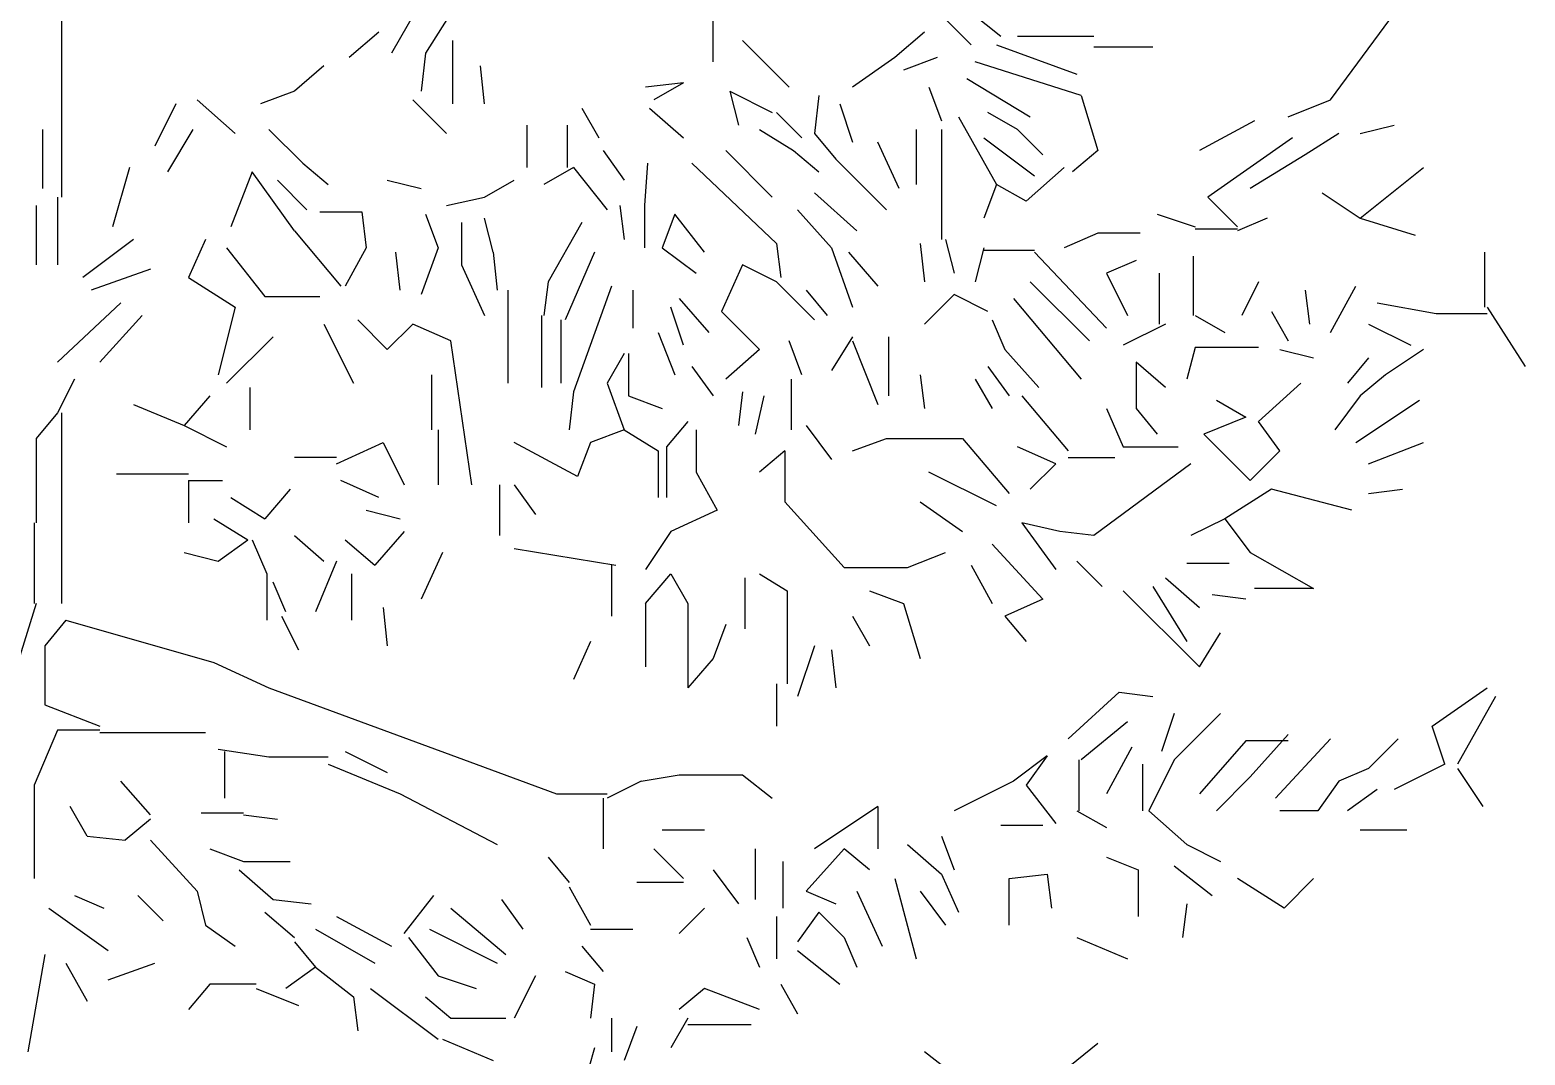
# Model space of a CAD drawing. Header units: millimetres. Extents: x 79741 to 173011, y 86123 to 135501.
# Drawn here: x 122199 to 123961, y 96967 to 98175 of the extents above; entities that cross this region are included whole.
import ezdxf

# ---------------------------------------------------------------- set-up
doc = ezdxf.new("R2010")
doc.units = ezdxf.units.MM

# ---------------------------------------------------------------- blocks, each defined once
blk = doc.blocks.new('A$C53ED0D15')
at = {"linetype": 'Continuous'}
for p, q in [((2906.9, 5295.3), (2867, 5225.5)), ((2906.9, 5295.3), (2867, 5225.5)), ((2478.1, 5285.3), (2478.1, 5056)), ((2941.8, 5280.3), (2906.9, 5225.5)), ((3246, 5215.5), (3246, 5275.3)), ((3515.2, 5270.4), (3550.1, 5235.5)), ((3515.2, 5270.4), (3550.1, 5235.5)), ((3535.2, 5285.3), (3585.1, 5245.4)), ((3974, 5170.6), (4043.8, 5265.4)), ((2852.1, 5250.4), (2817.2, 5220.5)), ((2939.3, 5165.7), (2939.3, 5240.4)), ((2939.3, 5165.7), (2939.3, 5240.4)), ((2939.3, 5165.7), (2939.3, 5240.4)), ((2939.3, 5165.7), (2939.3, 5240.4)), ((3335.7, 5185.6), (3280.9, 5240.4)), ((3495.3, 5250.4), (3460.4, 5220.5)), ((3495.3, 5250.4), (3460.4, 5220.5)), ((3495.3, 5250.4), (3460.4, 5220.5)), ((3495.3, 5250.4), (3460.4, 5220.5)), ((3495.3, 5250.4), (3460.4, 5220.5)), ((3495.3, 5250.4), (3460.4, 5220.5)), ((3580.1, 5235.5), (3674.8, 5200.6)), ((3580.1, 5235.5), (3674.8, 5200.6)), ((3580.1, 5235.5), (3674.8, 5200.6)), ((3605, 5245.4), (3694.7, 5245.4)), ((2906.9, 5225.5), (2902, 5180.6)), ((3460.4, 5220.5), (3410.5, 5185.6)), ((3510.3, 5220.5), (3470.4, 5205.5)), ((3694.7, 5233), (3764.6, 5233)), ((2787.3, 5210.5), (2752.4, 5180.6)), ((2976.7, 5165.7), (2971.8, 5210.5)), ((3679.8, 5175.6), (3555.1, 5215.5)), ((3211.1, 5190.6), (3166.2, 5185.6)), ((3211.1, 5190.6), (3176.2, 5170.6)), ((3211.1, 5190.6), (3176.2, 5170.6)), ((3211.1, 5190.6), (3176.2, 5170.6)), ((3211.1, 5190.6), (3176.2, 5170.6)), ((3211.1, 5190.6), (3176.2, 5170.6)), ((3211.1, 5190.6), (3176.2, 5170.6)), ((3500.3, 5185.6), (3515.2, 5145.7)), ((3500.3, 5185.6), (3515.2, 5145.7)), ((3500.3, 5185.6), (3515.2, 5145.7)), ((3545.1, 5195.6), (3619.9, 5150.7)), ((2612.7, 5165.7), (2587.8, 5115.8)), ((2637.7, 5170.6), (2682.5, 5130.7)), ((2752.4, 5180.6), (2712.5, 5165.7)), ((2892, 5170.6), (2931.9, 5130.7)), ((3265.9, 5180.6), (3315.8, 5155.7)), ((3265.9, 5180.6), (3315.8, 5155.7)), ((3265.9, 5180.6), (3275.9, 5140.7)), ((3265.9, 5180.6), (3275.9, 5140.7)), ((3265.9, 5180.6), (3275.9, 5140.7)), ((3265.9, 5180.6), (3275.9, 5140.7)), ((3265.9, 5180.6), (3275.9, 5140.7)), ((3370.6, 5175.6), (3365.7, 5130.7)), ((3395.6, 5165.7), (3410.5, 5120.8)), ((3395.6, 5165.7), (3410.5, 5120.8)), ((3395.6, 5165.7), (3410.5, 5120.8)), ((3395.6, 5165.7), (3410.5, 5120.8)), ((3679.8, 5175.6), (3699.7, 5110.8)), ((3679.8, 5175.6), (3699.7, 5110.8)), ((3924.1, 5150.7), (3974, 5170.6)), ((3091.4, 5160.7), (3111.4, 5125.8)), ((3091.4, 5160.7), (3111.4, 5125.8)), ((3091.4, 5160.7), (3111.4, 5125.8)), ((3091.4, 5160.7), (3111.4, 5125.8)), ((3091.4, 5160.7), (3111.4, 5125.8)), ((3171.2, 5160.7), (3211.1, 5125.8)), ((3320.8, 5155.7), (3350.7, 5125.8)), ((3535.2, 5150.7), (3580.1, 5070.9)), ((3535.2, 5150.7), (3580.1, 5070.9)), ((3535.2, 5150.7), (3580.1, 5070.9)), ((3535.2, 5150.7), (3580.1, 5070.9)), ((3535.2, 5150.7), (3580.1, 5070.9)), ((3535.2, 5150.7), (3580.1, 5070.9)), ((3605, 5135.7), (3570.1, 5155.7)), ((2455.7, 5135.7), (2455.7, 5065.9)), ((2455.7, 5135.7), (2455.7, 5065.9)), ((2632.7, 5135.7), (2602.8, 5085.9)), ((2722.4, 5135.7), (2762.3, 5095.8)), ((3026.6, 5140.7), (3026.6, 5090.9)), ((3074, 5140.7), (3074, 5090.9)), ((3300.8, 5135.7), (3340.7, 5110.8)), ((3300.8, 5135.7), (3340.7, 5110.8)), ((3300.8, 5135.7), (3340.7, 5110.8)), ((3300.8, 5135.7), (3340.7, 5110.8)), ((3365.7, 5130.7), (3390.6, 5100.8)), ((3485.3, 5135.7), (3485.3, 5070.9)), ((3485.3, 5135.7), (3485.3, 5070.9)), ((3515.2, 5135.7), (3515.2, 5006.1)), ((3605, 5135.7), (3634.9, 5105.8)), ((3884.2, 5145.7), (3819.4, 5110.8)), ((3983.9, 5130.7), (3944.1, 5105.8)), ((3983.9, 5130.7), (3944.1, 5105.8)), ((3983.9, 5130.7), (3944.1, 5105.8)), ((4008.9, 5130.7), (4048.8, 5140.7)), ((4008.9, 5130.7), (4048.8, 5140.7)), ((4008.9, 5130.7), (4048.8, 5140.7)), ((4008.9, 5130.7), (4048.8, 5140.7)), ((3465.4, 5065.9), (3440.4, 5120.8)), ((3465.4, 5065.9), (3440.4, 5120.8)), ((3565.1, 5125.8), (3624.9, 5080.9)), ((3929.1, 5125.8), (3829.4, 5056)), ((3929.1, 5125.8), (3829.4, 5056)), ((3929.1, 5125.8), (3829.4, 5056)), ((3929.1, 5125.8), (3829.4, 5056)), ((2762.3, 5095.8), (2792.2, 5070.9)), ((3116.3, 5110.8), (3141.3, 5075.9)), ((3116.3, 5110.8), (3141.3, 5075.9)), ((3168.7, 5095.8), (3165, 5046)), ((3221.1, 5095.8), (3320.8, 5001.1)), ((3221.1, 5095.8), (3320.8, 5001.1)), ((3260.9, 5110.8), (3315.8, 5056)), ((3260.9, 5110.8), (3315.8, 5056)), ((3340.7, 5110.8), (3370.6, 5085.9)), ((3340.7, 5110.8), (3370.6, 5085.9)), ((3340.7, 5110.8), (3370.6, 5085.9)), ((3390.6, 5100.8), (3450.4, 5041)), ((3390.6, 5100.8), (3450.4, 5041)), ((3390.6, 5100.8), (3450.4, 5041)), ((3390.6, 5100.8), (3450.4, 5041)), ((3699.7, 5110.8), (3669.8, 5085.9)), ((3699.7, 5110.8), (3669.8, 5085.9)), ((3944.1, 5105.8), (3879.2, 5065.9)), ((2557.9, 5090.9), (2538, 5021.1)), ((2702.5, 5085.9), (2677.6, 5021.1)), ((2752.4, 5016.1), (2702.5, 5085.9)), ((3081.5, 5090.9), (3046.5, 5070.9)), ((3081.5, 5090.9), (3046.5, 5070.9)), ((3081.5, 5090.9), (3046.5, 5070.9)), ((3081.5, 5090.9), (3121.3, 5041)), ((3659.8, 5090.9), (3615, 5051)), ((3659.8, 5090.9), (3615, 5051)), ((3659.8, 5090.9), (3615, 5051)), ((4008.9, 5031), (4083.7, 5090.9)), ((2732.4, 5075.9), (2767.3, 5041)), ((2732.4, 5075.9), (2767.3, 5041)), ((2862, 5075.9), (2902, 5065.9)), ((2976.7, 5056), (3011.6, 5075.9)), ((3365.7, 5060.9), (3415.5, 5016.1)), ((3580.1, 5070.9), (3565.1, 5031)), ((3580.1, 5070.9), (3565.1, 5031)), ((3580.1, 5070.9), (3565.1, 5031)), ((3580.1, 5070.9), (3565.1, 5031)), ((3580.1, 5070.9), (3565.1, 5031)), ((3580.1, 5070.9), (3565.1, 5031)), ((3615, 5051), (3580.1, 5070.9)), ((3615, 5051), (3580.1, 5070.9)), ((3615, 5051), (3580.1, 5070.9)), ((3964, 5060.9), (4008.9, 5031)), ((2448.2, 5046), (2448.2, 4976.2)), ((2448.2, 5046), (2448.2, 4976.2)), ((2473.1, 5056), (2473.1, 4976.2)), ((2473.1, 5056), (2473.1, 4976.2)), ((2473.1, 5056), (2473.1, 4976.2)), ((2931.9, 5046), (2976.7, 5056)), ((3136.3, 5046), (3141.3, 5006.1)), ((3136.3, 5046), (3141.3, 5006.1)), ((3136.3, 5046), (3141.3, 5006.1)), ((3136.3, 5046), (3141.3, 5006.1)), ((3136.3, 5046), (3141.3, 5006.1)), ((3165, 5046), (3165, 4996.1)), ((3829.4, 5056), (3864.3, 5021.1)), ((3829.4, 5056), (3864.3, 5021.1)), ((3829.4, 5056), (3864.3, 5021.1)), ((3829.4, 5056), (3864.3, 5021.1)), ((2782.3, 5038.5), (2832.1, 5038.5)), ((2832.1, 5038.5), (2837.1, 4996.1)), ((2906.9, 5036), (2921.9, 4996.1)), ((2906.9, 5036), (2921.9, 4996.1)), ((2949.3, 5026), (2949.3, 4976.2)), ((2986.7, 4991.1), (2976.7, 5031)), ((3091.4, 5026), (3051.5, 4956.2)), ((3091.4, 5026), (3051.5, 4956.2)), ((3201.1, 5036), (3186.2, 4996.1)), ((3201.1, 5036), (3186.2, 4996.1)), ((3201.1, 5036), (3186.2, 4996.1)), ((3236, 4991.1), (3201.1, 5036)), ((3236, 4991.1), (3201.1, 5036)), ((3236, 4991.1), (3201.1, 5036)), ((3345.7, 5041), (3385.6, 4996.1)), ((3345.7, 5041), (3385.6, 4996.1)), ((3345.7, 5041), (3385.6, 4996.1)), ((3769.5, 5036), (3814.4, 5021.1)), ((3899.2, 5031), (3864.3, 5016.1)), ((3899.2, 5031), (3864.3, 5016.1)), ((4008.9, 5031), (4073.7, 5011.1)), ((4008.9, 5031), (4073.7, 5011.1)), ((2562.9, 5006.1), (2503.1, 4961.2)), ((2647.7, 5006.1), (2627.7, 4961.2)), ((2647.7, 5006.1), (2627.7, 4961.2)), ((2647.7, 5006.1), (2627.7, 4961.2)), ((2752.4, 5016.1), (2807.2, 4951.2)), ((2752.4, 5016.1), (2807.2, 4951.2)), ((3520.2, 5006.1), (3530.2, 4966.2)), ((3520.2, 5006.1), (3530.2, 4966.2)), ((3699.7, 5013.6), (3659.8, 4996.1)), ((3699.7, 5013.6), (3659.8, 4996.1)), ((3749.6, 5013.6), (3699.7, 5013.6)), ((3749.6, 5013.6), (3699.7, 5013.6)), ((3814.4, 5018.6), (3864.3, 5018.6)), ((3814.4, 5018.6), (3864.3, 5018.6)), ((2672.6, 4996.1), (2717.5, 4938.8)), ((2837.1, 4996.1), (2812.2, 4951.2)), ((2877, 4946.3), (2872, 4991.1)), ((2877, 4946.3), (2872, 4991.1)), ((2921.9, 4996.1), (2902, 4941.3)), ((2921.9, 4996.1), (2902, 4941.3)), ((2986.7, 4991.1), (2991.7, 4946.3)), ((2986.7, 4991.1), (2991.7, 4946.3)), ((2986.7, 4991.1), (2991.7, 4946.3)), ((2986.7, 4991.1), (2991.7, 4946.3)), ((2986.7, 4991.1), (2991.7, 4946.3)), ((3106.4, 4991.1), (3071.5, 4911.4)), ((3106.4, 4991.1), (3071.5, 4911.4)), ((3106.4, 4991.1), (3071.5, 4911.4)), ((3186.2, 4996.1), (3226, 4966.2)), ((3186.2, 4996.1), (3226, 4966.2)), ((3186.2, 4996.1), (3226, 4966.2)), ((3320.8, 5001.1), (3325.8, 4961.2)), ((3320.8, 5001.1), (3325.8, 4961.2)), ((3385.6, 4996.1), (3410.5, 4926.3)), ((3385.6, 4996.1), (3410.5, 4926.3)), ((3385.6, 4996.1), (3410.5, 4926.3)), ((3405.5, 4991.1), (3440.4, 4951.2)), ((3405.5, 4991.1), (3440.4, 4951.2)), ((3405.5, 4991.1), (3440.4, 4951.2)), ((3490.3, 5001.1), (3495.3, 4956.2)), ((3565.1, 4996.1), (3555.1, 4956.2)), ((3565.1, 4993.6), (3624.9, 4993.6)), ((3624.9, 4991.1), (3709.7, 4901.4)), ((4156, 4926.3), (4156, 4991.1)), ((4156, 4926.3), (4156, 4991.1)), ((2582.8, 4971.2), (2513, 4946.3)), ((2582.8, 4971.2), (2513, 4946.3)), ((2582.8, 4971.2), (2513, 4946.3)), ((2949.3, 4976.2), (2976.7, 4916.3)), ((3280.9, 4976.2), (3256, 4921.3)), ((3320.8, 4956.2), (3280.9, 4976.2)), ((3744.6, 4981.2), (3709.7, 4966.2)), ((3744.6, 4981.2), (3709.7, 4966.2)), ((3811.9, 4986.2), (3811.9, 4916.3)), ((2627.7, 4961.2), (2682.5, 4926.3)), ((2627.7, 4961.2), (2682.5, 4926.3)), ((2627.7, 4961.2), (2682.5, 4926.3)), ((3051.5, 4956.2), (3046.5, 4916.3)), ((3320.8, 4956.2), (3365.7, 4911.4)), ((3320.8, 4956.2), (3365.7, 4911.4)), ((3320.8, 4956.2), (3365.7, 4911.4)), ((3320.8, 4956.2), (3365.7, 4911.4)), ((3320.8, 4956.2), (3365.7, 4911.4)), ((3320.8, 4956.2), (3365.7, 4911.4)), ((3619.9, 4956.2), (3689.8, 4886.4)), ((3619.9, 4956.2), (3689.8, 4886.4)), ((3619.9, 4956.2), (3689.8, 4886.4)), ((3619.9, 4956.2), (3689.8, 4886.4)), ((3709.7, 4966.2), (3734.6, 4916.3)), ((3709.7, 4966.2), (3734.6, 4916.3)), ((3772, 4966.2), (3772, 4906.4)), ((3889.2, 4956.2), (3869.3, 4916.3)), ((2717.5, 4938.8), (2782.3, 4938.8)), ((3004.2, 4946.3), (3004.2, 4836.6)), ((3004.2, 4946.3), (3004.2, 4836.6)), ((3004.2, 4946.3), (3004.2, 4836.6)), ((3004.2, 4946.3), (3004.2, 4836.6)), ((3004.2, 4946.3), (3004.2, 4836.6)), ((3004.2, 4946.3), (3004.2, 4836.6)), ((3004.2, 4946.3), (3004.2, 4836.6)), ((3126.3, 4951.2), (3081.5, 4826.6)), ((3151.3, 4946.3), (3151.3, 4901.4)), ((3206.1, 4936.3), (3241, 4896.4)), ((3355.7, 4946.3), (3380.6, 4916.3)), ((3530.2, 4941.3), (3495.3, 4906.4)), ((3530.2, 4941.3), (3495.3, 4906.4)), ((3530.2, 4941.3), (3495.3, 4906.4)), ((3530.2, 4941.3), (3495.3, 4906.4)), ((3570.1, 4921.3), (3530.2, 4941.3)), ((3570.1, 4921.3), (3530.2, 4941.3)), ((3570.1, 4921.3), (3530.2, 4941.3)), ((3570.1, 4921.3), (3530.2, 4941.3)), ((3600, 4936.3), (3679.8, 4841.6)), ((3600, 4936.3), (3679.8, 4841.6)), ((3944.1, 4946.3), (3949, 4906.4)), ((3974, 4896.4), (4003.9, 4951.2)), ((2547.9, 4931.3), (2473.1, 4861.5)), ((2682.5, 4926.3), (2662.6, 4846.5)), ((2682.5, 4926.3), (2662.6, 4846.5)), ((2682.5, 4926.3), (2662.6, 4846.5)), ((3211.1, 4881.4), (3196.1, 4926.3)), ((3256, 4921.3), (3300.8, 4876.5)), ((3904.2, 4921.3), (3924.1, 4886.4)), ((3904.2, 4921.3), (3924.1, 4886.4)), ((3904.2, 4921.3), (3924.1, 4886.4)), ((3904.2, 4921.3), (3924.1, 4886.4)), ((3904.2, 4921.3), (3924.1, 4886.4)), ((4028.8, 4931.3), (4098.6, 4918.8)), ((4098.6, 4918.8), (4158.4, 4918.8)), ((4158.4, 4926.3), (4203.3, 4856.5)), ((2523, 4861.5), (2572.9, 4916.3)), ((2787.3, 4906.4), (2822.2, 4836.6)), ((2787.3, 4906.4), (2822.2, 4836.6)), ((2787.3, 4906.4), (2822.2, 4836.6)), ((2787.3, 4906.4), (2822.2, 4836.6)), ((2862, 4876.5), (2827.2, 4911.4)), ((2892, 4906.4), (2862, 4876.5)), ((2936.8, 4886.4), (2892, 4906.4)), ((3044, 4831.6), (3044, 4916.3)), ((3044, 4831.6), (3044, 4916.3)), ((3044, 4831.6), (3044, 4916.3)), ((3044, 4831.6), (3044, 4916.3)), ((3044, 4831.6), (3044, 4916.3)), ((3044, 4831.6), (3044, 4916.3)), ((3044, 4831.6), (3044, 4916.3)), ((3066.5, 4911.4), (3066.5, 4836.6)), ((3066.5, 4911.4), (3066.5, 4836.6)), ((3066.5, 4911.4), (3066.5, 4836.6)), ((3066.5, 4911.4), (3066.5, 4836.6)), ((3066.5, 4911.4), (3066.5, 4836.6)), ((3066.5, 4911.4), (3066.5, 4836.6)), ((3066.5, 4911.4), (3066.5, 4836.6)), ((3066.5, 4911.4), (3066.5, 4836.6)), ((3575.1, 4911.4), (3590, 4876.5)), ((3779.5, 4906.4), (3729.6, 4881.4)), ((3814.4, 4916.3), (3849.3, 4896.4)), ((4018.8, 4906.4), (4068.7, 4881.4)), ((4018.8, 4906.4), (4068.7, 4881.4)), ((4018.8, 4906.4), (4068.7, 4881.4)), ((4018.8, 4906.4), (4068.7, 4881.4)), ((4018.8, 4906.4), (4068.7, 4881.4)), ((2727.4, 4891.4), (2672.6, 4836.6)), ((2961.8, 4716.9), (2936.8, 4886.4)), ((3181.2, 4896.4), (3201.1, 4846.5)), ((3181.2, 4896.4), (3201.1, 4846.5)), ((3181.2, 4896.4), (3201.1, 4846.5)), ((3350.7, 4846.5), (3335.7, 4886.4)), ((3350.7, 4846.5), (3335.7, 4886.4)), ((3350.7, 4846.5), (3335.7, 4886.4)), ((3410.5, 4891.4), (3385.6, 4851.5)), ((3410.5, 4891.4), (3385.6, 4851.5)), ((3410.5, 4891.4), (3385.6, 4851.5)), ((3410.5, 4891.4), (3385.6, 4851.5)), ((3410.5, 4891.4), (3385.6, 4851.5)), ((3410.5, 4886.4), (3440.4, 4811.6)), ((3410.5, 4886.4), (3440.4, 4811.6)), ((3452.9, 4891.4), (3452.9, 4821.6)), ((3141.3, 4871.5), (3121.3, 4836.6)), ((3141.3, 4871.5), (3121.3, 4836.6)), ((3146.3, 4871.5), (3146.3, 4821.6)), ((3300.8, 4876.5), (3260.9, 4841.6)), ((3300.8, 4876.5), (3260.9, 4841.6)), ((3300.8, 4876.5), (3260.9, 4841.6)), ((3590, 4876.5), (3629.9, 4831.6)), ((3590, 4876.5), (3629.9, 4831.6)), ((3814.4, 4878.9), (3804.4, 4841.6)), ((3889.2, 4878.9), (3814.4, 4878.9)), ((3914.1, 4876.5), (3954, 4866.5)), ((4018.8, 4866.5), (3993.9, 4836.6)), ((4083.7, 4876.5), (4038.8, 4846.5)), ((4083.7, 4876.5), (4038.8, 4846.5)), ((4083.7, 4876.5), (4038.8, 4846.5)), ((4083.7, 4876.5), (4038.8, 4846.5)), ((4083.7, 4876.5), (4038.8, 4846.5)), ((3221.1, 4856.5), (3246, 4821.6)), ((3570.1, 4856.5), (3595, 4821.6)), ((3570.1, 4856.5), (3595, 4821.6)), ((3779.5, 4831.6), (3744.6, 4861.5)), ((3744.6, 4861.5), (3744.6, 4806.7)), ((3779.5, 4831.6), (3744.6, 4861.5)), ((3744.6, 4861.5), (3744.6, 4806.7)), ((2493.1, 4841.6), (2473.1, 4801.7)), ((2700, 4831.6), (2700, 4781.7)), ((2700, 4831.6), (2700, 4781.7)), ((2914.4, 4781.7), (2914.4, 4846.5)), ((2914.4, 4781.7), (2914.4, 4846.5)), ((2914.4, 4781.7), (2914.4, 4846.5)), ((2914.4, 4781.7), (2914.4, 4846.5)), ((2914.4, 4781.7), (2914.4, 4846.5)), ((2914.4, 4781.7), (2914.4, 4846.5)), ((3121.3, 4836.6), (3141.3, 4781.7)), ((3121.3, 4836.6), (3141.3, 4781.7)), ((3338.2, 4841.6), (3338.2, 4781.7)), ((3490.3, 4846.5), (3495.3, 4806.7)), ((3555.1, 4841.6), (3575.1, 4806.7)), ((3555.1, 4841.6), (3575.1, 4806.7)), ((3939.1, 4836.6), (3889.2, 4791.7)), ((4038.8, 4846.5), (4008.9, 4821.6)), ((2652.6, 4821.6), (2622.7, 4786.7)), ((3081.5, 4826.6), (3076.5, 4781.7)), ((3081.5, 4826.6), (3076.5, 4781.7)), ((3081.5, 4826.6), (3076.5, 4781.7)), ((3146.3, 4821.6), (3186.2, 4806.7)), ((3280.9, 4826.6), (3275.9, 4786.7)), ((3305.8, 4821.6), (3295.8, 4776.7)), ((3305.8, 4821.6), (3295.8, 4776.7)), ((3305.8, 4821.6), (3295.8, 4776.7)), ((3610, 4821.6), (3664.8, 4756.8)), ((3610, 4821.6), (3664.8, 4756.8)), ((3839.3, 4816.6), (3874.2, 4796.7)), ((4008.9, 4821.6), (3978.9, 4781.7)), ((4003.9, 4766.8), (4078.7, 4816.6)), ((2473.1, 4801.7), (2448.2, 4771.7)), ((2478.1, 4801.7), (2478.1, 4701.9)), ((2562.9, 4811.6), (2622.7, 4786.7)), ((3709.7, 4806.7), (3729.6, 4761.8)), ((3744.6, 4806.7), (3769.5, 4776.7)), ((3744.6, 4806.7), (3769.5, 4776.7)), ((3874.2, 4796.7), (3824.4, 4776.7)), ((3874.2, 4796.7), (3824.4, 4776.7)), ((2622.7, 4786.7), (2672.6, 4761.8)), ((2921.9, 4781.7), (2921.9, 4716.9)), ((2921.9, 4781.7), (2921.9, 4716.9)), ((2921.9, 4781.7), (2921.9, 4716.9)), ((3141.3, 4781.7), (3101.4, 4766.8)), ((3141.3, 4781.7), (3181.2, 4756.8)), ((3216.1, 4791.7), (3191.1, 4761.8)), ((3216.1, 4791.7), (3191.1, 4761.8)), ((3216.1, 4791.7), (3191.1, 4761.8)), ((3216.1, 4791.7), (3191.1, 4761.8)), ((3226, 4781.7), (3226, 4731.9)), ((3226, 4781.7), (3226, 4731.9)), ((3355.7, 4786.7), (3385.6, 4746.8)), ((3824.4, 4776.7), (3879.2, 4721.9)), ((3824.4, 4776.7), (3879.2, 4721.9)), ((3914.1, 4756.8), (3889.2, 4791.7)), ((3914.1, 4756.8), (3889.2, 4791.7)), ((2448.2, 4771.7), (2448.2, 4672)), ((2802.2, 4741.8), (2857.1, 4766.8)), ((2802.2, 4741.8), (2857.1, 4766.8)), ((2857.1, 4766.8), (2882, 4716.9)), ((2857.1, 4766.8), (2882, 4716.9)), ((3086.4, 4726.9), (3011.6, 4766.8)), ((3101.4, 4766.8), (3086.4, 4726.9)), ((3191.1, 4761.8), (3191.1, 4701.9)), ((3191.1, 4761.8), (3191.1, 4701.9)), ((3191.1, 4761.8), (3191.1, 4701.9)), ((3191.1, 4761.8), (3191.1, 4701.9)), ((3410.5, 4756.8), (3450.4, 4771.7)), ((3450.4, 4771.7), (3540.2, 4771.7)), ((3540.2, 4771.7), (3595, 4706.9)), ((3649.9, 4741.8), (3605, 4761.8)), ((3729.6, 4761.8), (3794.5, 4761.8)), ((3729.6, 4761.8), (3794.5, 4761.8)), ((4018.8, 4741.8), (4083.7, 4766.8)), ((2802.2, 4749.3), (2752.4, 4749.3)), ((2802.2, 4749.3), (2752.4, 4749.3)), ((2802.2, 4749.3), (2752.4, 4749.3)), ((2802.2, 4749.3), (2752.4, 4749.3)), ((2802.2, 4749.3), (2752.4, 4749.3)), ((3181.2, 4756.8), (3181.2, 4701.9)), ((3330.8, 4756.8), (3300.8, 4731.9)), ((3330.8, 4756.8), (3330.8, 4697)), ((3649.9, 4741.8), (3619.9, 4711.9)), ((3649.9, 4741.8), (3619.9, 4711.9)), ((3664.8, 4749.3), (3719.7, 4749.3)), ((3809.4, 4741.8), (3694.7, 4657.1)), ((3809.4, 4741.8), (3694.7, 4657.1)), ((3879.2, 4721.9), (3914.1, 4756.8)), ((3879.2, 4721.9), (3914.1, 4756.8)), ((2627.7, 4729.4), (2542.9, 4729.4)), ((2627.7, 4729.4), (2542.9, 4729.4)), ((2627.7, 4729.4), (2542.9, 4729.4)), ((3226, 4731.9), (3251, 4687)), ((3580.1, 4692), (3500.3, 4731.9)), ((2627.7, 4721.9), (2627.7, 4672)), ((2627.7, 4721.9), (2667.6, 4721.9)), ((2627.7, 4721.9), (2667.6, 4721.9)), ((2747.4, 4711.9), (2717.5, 4677)), ((2747.4, 4711.9), (2717.5, 4677)), ((2852.1, 4701.9), (2807.2, 4721.9)), ((2852.1, 4701.9), (2807.2, 4721.9)), ((2994.2, 4716.9), (2994.2, 4657.1)), ((3011.6, 4716.9), (3036.6, 4682)), ((3904.2, 4711.9), (3849.3, 4677)), ((3904.2, 4711.9), (3849.3, 4677)), ((3904.2, 4711.9), (3849.3, 4677)), ((3904.2, 4711.9), (3849.3, 4677)), ((3998.9, 4687), (3904.2, 4711.9)), ((3998.9, 4687), (3904.2, 4711.9)), ((3998.9, 4687), (3904.2, 4711.9)), ((3998.9, 4687), (3904.2, 4711.9)), ((4018.8, 4706.9), (4058.7, 4711.9)), ((4018.8, 4706.9), (4058.7, 4711.9)), ((2478.1, 4701.9), (2478.1, 4577.3)), ((2677.6, 4701.9), (2717.5, 4677)), ((2677.6, 4701.9), (2717.5, 4677)), ((3330.8, 4697), (3400.6, 4619.7)), ((3490.3, 4697), (3540.2, 4662.1)), ((2445.7, 4672), (2445.7, 4577.3)), ((2445.7, 4672), (2445.7, 4577.3)), ((2445.7, 4672), (2445.7, 4577.3)), ((2445.7, 4672), (2445.7, 4577.3)), ((2657.6, 4677), (2697.5, 4652.1)), ((2657.6, 4677), (2697.5, 4652.1)), ((2657.6, 4677), (2697.5, 4652.1)), ((2657.6, 4677), (2697.5, 4652.1)), ((2657.6, 4677), (2697.5, 4652.1)), ((2837.1, 4687), (2877, 4677)), ((3251, 4687), (3196.1, 4662.1)), ((3654.9, 4662.1), (3610, 4672)), ((3654.9, 4662.1), (3610, 4672)), ((3610, 4672), (3649.9, 4617.2)), ((3610, 4672), (3649.9, 4617.2)), ((3849.3, 4677), (3809.4, 4657.1)), ((3849.3, 4677), (3879.2, 4637.1)), ((3849.3, 4677), (3879.2, 4637.1)), ((3849.3, 4677), (3879.2, 4637.1)), ((3849.3, 4677), (3879.2, 4637.1)), ((3849.3, 4677), (3879.2, 4637.1)), ((3849.3, 4677), (3879.2, 4637.1)), ((3849.3, 4677), (3879.2, 4637.1)), ((2752.4, 4657.1), (2787.3, 4627.1)), ((2752.4, 4657.1), (2787.3, 4627.1)), ((2882, 4662.1), (2847.1, 4622.2)), ((3196.1, 4662.1), (3166.2, 4617.2)), ((3196.1, 4662.1), (3166.2, 4617.2)), ((3196.1, 4662.1), (3166.2, 4617.2)), ((3694.7, 4657.1), (3654.9, 4662.1)), ((3694.7, 4657.1), (3654.9, 4662.1)), ((2622.7, 4637.1), (2662.6, 4627.1)), ((2662.6, 4627.1), (2697.5, 4652.1)), ((2702.5, 4652.1), (2719.9, 4612.2)), ((2812.2, 4652.1), (2847.1, 4622.2)), ((2926.9, 4637.1), (2902, 4582.3)), ((3011.6, 4642.1), (3131.3, 4622.2)), ((3475.3, 4619.7), (3520.2, 4637.1)), ((3575.1, 4647.1), (3634.9, 4582.3)), ((3575.1, 4647.1), (3634.9, 4582.3)), ((3879.2, 4637.1), (3954, 4594.7)), ((2802.2, 4627.1), (2777.3, 4567.3)), ((2802.2, 4627.1), (2777.3, 4567.3)), ((2802.2, 4627.1), (2777.3, 4567.3)), ((2802.2, 4627.1), (2777.3, 4567.3)), ((2802.2, 4627.1), (2777.3, 4567.3)), ((3126.3, 4622.2), (3126.3, 4562.3)), ((3126.3, 4622.2), (3126.3, 4562.3)), ((3126.3, 4622.2), (3126.3, 4562.3)), ((3400.6, 4619.7), (3475.3, 4619.7)), ((3550.1, 4622.2), (3575.1, 4577.3)), ((3674.8, 4627.1), (3704.7, 4597.2)), ((3674.8, 4627.1), (3704.7, 4597.2)), ((3674.8, 4627.1), (3704.7, 4597.2)), ((3674.8, 4627.1), (3704.7, 4597.2)), ((3804.4, 4624.7), (3854.3, 4624.7)), ((2719.9, 4612.2), (2719.9, 4557.3)), ((2742.4, 4567.3), (2727.4, 4602.2)), ((2742.4, 4567.3), (2727.4, 4602.2)), ((2819.7, 4612.2), (2819.7, 4557.3)), ((2819.7, 4612.2), (2819.7, 4557.3)), ((2819.7, 4612.2), (2819.7, 4557.3)), ((2819.7, 4612.2), (2819.7, 4557.3)), ((2819.7, 4612.2), (2819.7, 4557.3)), ((2819.7, 4612.2), (2819.7, 4557.3)), ((3166.2, 4577.3), (3196.1, 4612.2)), ((3166.2, 4577.3), (3196.1, 4612.2)), ((3166.2, 4577.3), (3196.1, 4612.2)), ((3196.1, 4612.2), (3216.1, 4577.3)), ((3196.1, 4612.2), (3216.1, 4577.3)), ((3196.1, 4612.2), (3216.1, 4577.3)), ((3283.4, 4607.2), (3283.4, 4547.4)), ((3283.4, 4607.2), (3283.4, 4547.4)), ((3300.8, 4612.2), (3333.2, 4592.2)), ((3300.8, 4612.2), (3333.2, 4592.2)), ((3300.8, 4612.2), (3333.2, 4592.2)), ((3300.8, 4612.2), (3333.2, 4592.2)), ((3300.8, 4612.2), (3333.2, 4592.2)), ((3779.5, 4607.2), (3819.4, 4572.3)), ((3779.5, 4607.2), (3819.4, 4572.3)), ((3333.2, 4592.2), (3333.2, 4482.6)), ((3333.2, 4592.2), (3333.2, 4482.6)), ((3333.2, 4592.2), (3333.2, 4482.6)), ((3333.2, 4592.2), (3333.2, 4482.6)), ((3333.2, 4592.2), (3333.2, 4482.6)), ((3430.5, 4592.2), (3470.4, 4577.3)), ((3430.5, 4592.2), (3470.4, 4577.3)), ((3729.6, 4592.2), (3819.4, 4502.5)), ((3729.6, 4592.2), (3819.4, 4502.5)), ((3729.6, 4592.2), (3819.4, 4502.5)), ((3764.6, 4597.2), (3804.4, 4532.4)), ((3764.6, 4597.2), (3804.4, 4532.4)), ((3874.2, 4582.3), (3834.4, 4587.3)), ((3874.2, 4582.3), (3834.4, 4587.3)), ((3954, 4594.7), (3884.2, 4594.7)), ((2448.2, 4577.3), (2423.3, 4497.5)), ((2448.2, 4577.3), (2423.3, 4497.5)), ((2857.1, 4572.3), (2862, 4527.4)), ((3166.2, 4577.3), (3166.2, 4502.5)), ((3216.1, 4577.3), (3216.1, 4477.6)), ((3216.1, 4577.3), (3216.1, 4477.6)), ((3216.1, 4577.3), (3216.1, 4477.6)), ((3470.4, 4577.3), (3490.3, 4512.5)), ((3470.4, 4577.3), (3490.3, 4512.5)), ((3634.9, 4582.3), (3590, 4562.3)), ((3634.9, 4582.3), (3590, 4562.3)), ((3634.9, 4582.3), (3590, 4562.3)), ((3634.9, 4582.3), (3590, 4562.3)), ((3634.9, 4582.3), (3590, 4562.3)), ((3634.9, 4582.3), (3590, 4562.3)), ((3634.9, 4582.3), (3590, 4562.3)), ((3634.9, 4582.3), (3590, 4562.3)), ((3634.9, 4582.3), (3590, 4562.3)), ((3634.9, 4582.3), (3590, 4562.3)), ((2483.1, 4557.3), (2458.2, 4527.4)), ((2483.1, 4557.3), (2657.6, 4507.5)), ((2483.1, 4557.3), (2657.6, 4507.5)), ((2483.1, 4557.3), (2657.6, 4507.5)), ((2483.1, 4557.3), (2657.6, 4507.5)), ((2483.1, 4557.3), (2657.6, 4507.5)), ((2483.1, 4557.3), (2657.6, 4507.5)), ((2737.4, 4562.3), (2757.3, 4522.4)), ((2737.4, 4562.3), (2757.3, 4522.4)), ((3260.9, 4552.4), (3246, 4512.5)), ((3260.9, 4552.4), (3246, 4512.5)), ((3410.5, 4562.3), (3430.5, 4527.4)), ((3590, 4562.3), (3615, 4532.4)), ((3101.4, 4532.4), (3081.5, 4487.5)), ((3819.4, 4502.5), (3844.3, 4542.4)), ((3819.4, 4502.5), (3844.3, 4542.4)), ((3819.4, 4502.5), (3844.3, 4542.4)), ((2458.2, 4527.4), (2458.2, 4457.6)), ((3246, 4512.5), (3216.1, 4477.6)), ((3246, 4512.5), (3216.1, 4477.6)), ((3365.7, 4527.4), (3345.7, 4467.6)), ((3365.7, 4527.4), (3345.7, 4467.6)), ((3365.7, 4527.4), (3345.7, 4467.6)), ((3385.6, 4522.4), (3390.6, 4477.6)), ((2657.6, 4507.5), (2722.4, 4477.6)), ((2657.6, 4507.5), (2722.4, 4477.6)), ((2657.6, 4507.5), (2722.4, 4477.6)), ((2657.6, 4507.5), (2722.4, 4477.6)), ((2657.6, 4507.5), (2722.4, 4477.6)), ((2657.6, 4507.5), (2722.4, 4477.6)), ((2722.4, 4477.6), (2966.8, 4387.8)), ((2722.4, 4477.6), (2966.8, 4387.8)), ((2722.4, 4477.6), (2966.8, 4387.8)), ((2722.4, 4477.6), (2966.8, 4387.8)), ((2722.4, 4477.6), (2966.8, 4387.8)), ((2722.4, 4477.6), (2966.8, 4387.8)), ((3320.8, 4482.6), (3320.8, 4432.7)), ((3320.8, 4482.6), (3320.8, 4432.7)), ((4093.6, 4432.7), (4158.4, 4477.6)), ((3664.8, 4417.7), (3724.7, 4472.6)), ((3724.7, 4472.6), (3764.6, 4467.6)), ((4168.4, 4467.6), (4123.6, 4387.8)), ((2458.2, 4457.6), (2523, 4432.7)), ((3789.5, 4447.6), (3774.5, 4402.8)), ((3789.5, 4392.8), (3844.3, 4447.6)), ((2473.1, 4427.7), (2445.7, 4362.9)), ((2473.1, 4427.7), (2445.7, 4362.9)), ((2473.1, 4427.7), (2445.7, 4362.9)), ((2523, 4427.7), (2473.1, 4427.7)), ((2523, 4427.7), (2473.1, 4427.7)), ((2523, 4427.7), (2473.1, 4427.7)), ((2523, 4425.2), (2647.7, 4425.2)), ((3734.6, 4437.7), (3679.8, 4392.8)), ((3734.6, 4437.7), (3679.8, 4392.8)), ((3734.6, 4437.7), (3679.8, 4392.8)), ((4108.6, 4387.8), (4093.6, 4432.7)), ((3739.6, 4407.8), (3709.7, 4352.9)), ((3739.6, 4407.8), (3709.7, 4352.9)), ((3739.6, 4407.8), (3709.7, 4352.9)), ((3739.6, 4407.8), (3709.7, 4352.9)), ((3874.2, 4415.2), (3819.4, 4352.9)), ((3924.1, 4415.2), (3874.2, 4415.2)), ((3924.1, 4422.7), (3879.2, 4372.9)), ((3909.1, 4347.9), (3974, 4417.7)), ((4018.8, 4382.8), (4053.7, 4417.7)), ((2662.6, 4405.3), (2722.4, 4396.5)), ((2662.6, 4405.3), (2722.4, 4396.5)), ((2670.1, 4402.8), (2670.1, 4347.9)), ((2722.4, 4396.5), (2792.2, 4396.5)), ((2722.4, 4396.5), (2792.2, 4396.5)), ((2812.2, 4402.8), (2862, 4377.8)), ((2812.2, 4402.8), (2862, 4377.8)), ((2812.2, 4402.8), (2862, 4377.8)), ((2812.2, 4402.8), (2862, 4377.8)), ((2812.2, 4402.8), (2862, 4377.8)), ((2812.2, 4402.8), (2862, 4377.8)), ((3639.9, 4397.8), (3600, 4367.9)), ((3639.9, 4397.8), (3615, 4362.9)), ((3639.9, 4397.8), (3615, 4362.9)), ((3677.3, 4392.8), (3677.3, 4333)), ((3677.3, 4392.8), (3677.3, 4333)), ((3789.5, 4392.8), (3759.6, 4333)), ((3789.5, 4392.8), (3759.6, 4333)), ((2792.2, 4387.8), (2877, 4352.9)), ((2966.8, 4387.8), (3061.5, 4352.9)), ((2966.8, 4387.8), (3061.5, 4352.9)), ((2966.8, 4387.8), (3061.5, 4352.9)), ((2966.8, 4387.8), (3061.5, 4352.9)), ((2966.8, 4387.8), (3061.5, 4352.9)), ((2966.8, 4387.8), (3061.5, 4352.9)), ((3161.2, 4367.9), (3206.1, 4375.3)), ((3206.1, 4375.3), (3280.9, 4375.3)), ((3280.9, 4375.3), (3315.8, 4347.9)), ((3752.1, 4387.8), (3752.1, 4333)), ((3879.2, 4372.9), (3839.3, 4333)), ((3879.2, 4372.9), (3839.3, 4333)), ((4018.8, 4382.8), (3983.9, 4367.9)), ((4018.8, 4382.8), (3983.9, 4367.9)), ((4108.6, 4387.8), (4048.8, 4357.9)), ((4123.6, 4382.8), (4153.5, 4338)), ((4123.6, 4382.8), (4153.5, 4338)), ((2445.7, 4362.9), (2445.7, 4253.2)), ((2445.7, 4362.9), (2445.7, 4253.2)), ((2445.7, 4362.9), (2445.7, 4253.2)), ((2582.8, 4328), (2547.9, 4367.9)), ((2582.8, 4328), (2547.9, 4367.9)), ((2582.8, 4328), (2547.9, 4367.9)), ((2582.8, 4328), (2547.9, 4367.9)), ((3161.2, 4367.9), (3121.3, 4347.9)), ((3161.2, 4367.9), (3121.3, 4347.9)), ((3161.2, 4367.9), (3121.3, 4347.9)), ((3161.2, 4367.9), (3121.3, 4347.9)), ((3600, 4367.9), (3530.2, 4333)), ((3615, 4362.9), (3649.9, 4318)), ((3615, 4362.9), (3649.9, 4318)), ((3615, 4362.9), (3649.9, 4318)), ((3983.9, 4367.9), (3959, 4333)), ((3983.9, 4367.9), (3959, 4333)), ((4028.8, 4357.9), (3993.9, 4333)), ((2508, 4303), (2488.1, 4338)), ((2877, 4352.9), (2991.7, 4293.1)), ((3061.5, 4352.9), (3121.3, 4352.9)), ((3061.5, 4352.9), (3121.3, 4352.9)), ((3061.5, 4352.9), (3121.3, 4352.9)), ((3061.5, 4352.9), (3121.3, 4352.9)), ((3061.5, 4352.9), (3121.3, 4352.9)), ((3061.5, 4352.9), (3121.3, 4352.9)), ((3116.3, 4347.9), (3116.3, 4288.1)), ((3440.4, 4338), (3365.7, 4288.1)), ((3440.4, 4338), (3365.7, 4288.1)), ((3440.4, 4338), (3440.4, 4288.1)), ((3440.4, 4338), (3440.4, 4288.1)), ((3440.4, 4338), (3440.4, 4288.1)), ((3440.4, 4338), (3440.4, 4288.1)), ((2582.8, 4323), (2552.9, 4298.1)), ((2642.7, 4330.5), (2692.5, 4330.5)), ((2692.5, 4328), (2732.4, 4323)), ((2692.5, 4328), (2732.4, 4323)), ((3674.8, 4333), (3709.7, 4313)), ((3759.6, 4333), (3804.4, 4293.1)), ((3759.6, 4333), (3804.4, 4293.1)), ((3959, 4333), (3914.1, 4333)), ((3959, 4333), (3914.1, 4333)), ((2508, 4303), (2552.9, 4298.1)), ((2508, 4303), (2552.9, 4298.1)), ((2508, 4303), (2552.9, 4298.1)), ((2508, 4303), (2552.9, 4298.1)), ((2508, 4303), (2552.9, 4298.1)), ((3186.2, 4310.5), (3236, 4310.5)), ((3515.2, 4303), (3530.2, 4263.2)), ((3515.2, 4303), (3530.2, 4263.2)), ((3515.2, 4303), (3530.2, 4263.2)), ((3515.2, 4303), (3530.2, 4263.2)), ((3515.2, 4303), (3530.2, 4263.2)), ((3515.2, 4303), (3530.2, 4263.2)), ((3515.2, 4303), (3530.2, 4263.2)), ((3515.2, 4303), (3530.2, 4263.2)), ((3634.9, 4315.5), (3585.1, 4315.5)), ((3634.9, 4315.5), (3585.1, 4315.5)), ((4008.9, 4310.5), (4063.7, 4310.5)), ((4008.9, 4310.5), (4063.7, 4310.5)), ((2582.8, 4298.1), (2637.7, 4238.2)), ((2652.6, 4288.1), (2692.5, 4273.1)), ((2652.6, 4288.1), (2692.5, 4273.1)), ((3176.2, 4288.1), (3211.1, 4253.2)), ((3176.2, 4288.1), (3211.1, 4253.2)), ((3176.2, 4288.1), (3211.1, 4253.2)), ((3295.8, 4288.1), (3295.8, 4228.3)), ((3400.6, 4288.1), (3355.7, 4238.2)), ((3430.5, 4263.2), (3400.6, 4288.1)), ((3475.3, 4293.1), (3515.2, 4258.2)), ((3475.3, 4293.1), (3515.2, 4258.2)), ((3804.4, 4293.1), (3844.3, 4273.1)), ((2692.5, 4273.1), (2747.4, 4273.1)), ((2692.5, 4273.1), (2747.4, 4273.1)), ((3051.5, 4278.1), (3076.5, 4248.2)), ((3328.3, 4273.1), (3328.3, 4218.3)), ((3709.7, 4278.1), (3747.1, 4263.2)), ((3789.5, 4268.1), (3834.4, 4233.2)), ((3789.5, 4268.1), (3834.4, 4233.2)), ((2687.5, 4263.2), (2727.4, 4228.3)), ((2687.5, 4263.2), (2727.4, 4228.3)), ((3211.1, 4248.2), (3156.2, 4248.2)), ((3246, 4263.2), (3275.9, 4223.3)), ((3460.4, 4253.2), (3485.3, 4158.4)), ((3515.2, 4258.2), (3535.2, 4213.3)), ((3595, 4253.2), (3639.9, 4258.2)), ((3595, 4198.3), (3595, 4253.2)), ((3639.9, 4258.2), (3644.9, 4218.3)), ((3747.1, 4263.2), (3747.1, 4208.3)), ((3919.1, 4218.3), (3864.3, 4253.2)), ((3954, 4253.2), (3919.1, 4218.3)), ((2493.1, 4233.2), (2528, 4218.3)), ((2493.1, 4233.2), (2528, 4218.3)), ((2567.9, 4233.2), (2597.8, 4203.3)), ((2567.9, 4233.2), (2597.8, 4203.3)), ((2567.9, 4233.2), (2597.8, 4203.3)), ((2567.9, 4233.2), (2597.8, 4203.3)), ((2637.7, 4238.2), (2647.7, 4198.3)), ((2882, 4188.4), (2916.9, 4233.2)), ((2882, 4188.4), (2916.9, 4233.2)), ((2882, 4188.4), (2916.9, 4233.2)), ((2882, 4188.4), (2916.9, 4233.2)), ((3076.5, 4243.2), (3101.4, 4198.3)), ((3355.7, 4238.2), (3390.6, 4223.3)), ((3415.5, 4238.2), (3445.4, 4173.4)), ((3415.5, 4238.2), (3445.4, 4173.4)), ((3415.5, 4238.2), (3445.4, 4173.4)), ((3490.3, 4238.2), (3520.2, 4198.3)), ((2463.1, 4218.3), (2533, 4168.4)), ((2463.1, 4218.3), (2533, 4168.4)), ((2717.5, 4213.3), (2752.4, 4183.4)), ((2717.5, 4213.3), (2752.4, 4183.4)), ((2717.5, 4213.3), (2752.4, 4183.4)), ((2717.5, 4213.3), (2752.4, 4183.4)), ((2717.5, 4213.3), (2752.4, 4183.4)), ((2727.4, 4228.3), (2772.3, 4223.3)), ((2727.4, 4228.3), (2772.3, 4223.3)), ((2727.4, 4228.3), (2772.3, 4223.3)), ((2727.4, 4228.3), (2772.3, 4223.3)), ((2936.8, 4218.3), (3001.7, 4163.4)), ((2936.8, 4218.3), (3001.7, 4163.4)), ((2936.8, 4218.3), (3001.7, 4163.4)), ((2936.8, 4218.3), (3001.7, 4163.4)), ((2996.7, 4228.3), (3021.6, 4193.4)), ((3236, 4218.3), (3206.1, 4188.4)), ((3236, 4218.3), (3206.1, 4188.4)), ((3236, 4218.3), (3206.1, 4188.4)), ((3236, 4218.3), (3206.1, 4188.4)), ((3236, 4218.3), (3206.1, 4188.4)), ((3236, 4218.3), (3206.1, 4188.4)), ((3370.6, 4213.3), (3345.7, 4178.4)), ((3400.6, 4183.4), (3370.6, 4213.3)), ((3804.4, 4223.3), (3799.4, 4183.4)), ((3804.4, 4223.3), (3799.4, 4183.4)), ((2647.7, 4198.3), (2682.5, 4173.4)), ((2647.7, 4198.3), (2682.5, 4173.4)), ((2647.7, 4198.3), (2682.5, 4173.4)), ((2647.7, 4198.3), (2682.5, 4173.4)), ((2802.2, 4208.3), (2867, 4173.4)), ((2802.2, 4208.3), (2867, 4173.4)), ((2802.2, 4208.3), (2867, 4173.4)), ((2802.2, 4208.3), (2867, 4173.4)), ((3320.8, 4208.3), (3320.8, 4158.4)), ((2752.4, 4178.4), (2777.3, 4148.5)), ((2777.3, 4193.4), (2847.1, 4153.5)), ((2887, 4183.4), (2921.9, 4138.5)), ((2887, 4183.4), (2921.9, 4138.5)), ((2911.9, 4193.4), (2991.7, 4153.5)), ((3101.4, 4193.4), (3151.3, 4193.4)), ((3101.4, 4193.4), (3151.3, 4193.4)), ((3285.9, 4183.4), (3300.8, 4148.5)), ((3285.9, 4183.4), (3300.8, 4148.5)), ((3285.9, 4183.4), (3300.8, 4148.5)), ((3400.6, 4183.4), (3415.5, 4148.5)), ((3674.8, 4183.4), (3734.6, 4158.4)), ((3674.8, 4183.4), (3734.6, 4158.4)), ((3674.8, 4183.4), (3734.6, 4158.4)), ((3674.8, 4183.4), (3734.6, 4158.4)), ((3674.8, 4183.4), (3734.6, 4158.4)), ((3674.8, 4183.4), (3734.6, 4158.4)), ((3674.8, 4183.4), (3734.6, 4158.4)), ((3674.8, 4183.4), (3734.6, 4158.4)), ((3674.8, 4183.4), (3734.6, 4158.4)), ((3674.8, 4183.4), (3734.6, 4158.4)), ((2458.2, 4163.4), (2438.2, 4048.8)), ((3091.4, 4173.4), (3116.3, 4143.5)), ((3091.4, 4173.4), (3116.3, 4143.5)), ((3091.4, 4173.4), (3116.3, 4143.5)), ((3091.4, 4173.4), (3116.3, 4143.5)), ((3345.7, 4168.4), (3395.6, 4128.5)), ((2483.1, 4153.5), (2508, 4108.6)), ((2533, 4133.5), (2587.8, 4153.5)), ((2533, 4133.5), (2587.8, 4153.5)), ((2533, 4133.5), (2587.8, 4153.5)), ((2777.3, 4148.5), (2742.4, 4123.5)), ((2777.3, 4148.5), (2742.4, 4123.5)), ((2777.3, 4148.5), (2742.4, 4123.5)), ((2777.3, 4148.5), (2822.2, 4113.6)), ((3071.5, 4143.5), (3106.4, 4128.5)), ((2652.6, 4128.5), (2627.7, 4098.6)), ((2652.6, 4128.5), (2627.7, 4098.6)), ((2652.6, 4128.5), (2627.7, 4098.6)), ((2652.6, 4128.5), (2627.7, 4098.6)), ((2652.6, 4128.5), (2627.7, 4098.6)), ((2707.5, 4128.5), (2652.6, 4128.5)), ((2707.5, 4128.5), (2652.6, 4128.5)), ((2707.5, 4128.5), (2652.6, 4128.5)), ((2707.5, 4128.5), (2652.6, 4128.5)), ((2707.5, 4128.5), (2652.6, 4128.5)), ((2921.9, 4138.5), (2966.8, 4123.5)), ((3036.6, 4138.5), (3011.6, 4088.6)), ((3106.4, 4128.5), (3101.4, 4088.6)), ((3325.8, 4128.5), (3345.7, 4093.6)), ((3325.8, 4128.5), (3345.7, 4093.6)), ((3325.8, 4128.5), (3345.7, 4093.6)), ((2707.5, 4123.5), (2757.3, 4103.6)), ((2822.2, 4113.6), (2827.2, 4073.7)), ((2842.1, 4123.5), (2921.9, 4063.7)), ((2842.1, 4123.5), (2921.9, 4063.7)), ((2842.1, 4123.5), (2921.9, 4063.7)), ((2842.1, 4123.5), (2921.9, 4063.7)), ((2906.9, 4113.6), (2936.8, 4088.6)), ((3236, 4123.5), (3206.1, 4098.6)), ((3300.8, 4098.6), (3236, 4123.5)), ((2936.8, 4088.6), (3001.7, 4088.6)), ((2936.8, 4088.6), (3001.7, 4088.6)), ((2936.8, 4088.6), (3001.7, 4088.6)), ((3126.3, 4088.6), (3126.3, 4048.8)), ((3126.3, 4088.6), (3126.3, 4048.8)), ((3126.3, 4088.6), (3126.3, 4048.8)), ((3156.2, 4078.7), (3141.3, 4038.8)), ((3216.1, 4088.6), (3196.1, 4053.7)), ((3216.1, 4081.2), (3290.9, 4081.2)), ((3216.1, 4081.2), (3290.9, 4081.2)), ((3216.1, 4081.2), (3290.9, 4081.2)), ((3216.1, 4081.2), (3290.9, 4081.2)), ((3216.1, 4081.2), (3290.9, 4081.2)), ((3216.1, 4081.2), (3290.9, 4081.2)), ((2926.9, 4063.7), (2986.7, 4038.8)), ((2926.9, 4063.7), (2986.7, 4038.8)), ((3699.7, 4058.7), (3649.9, 4018.8)), ((3106.4, 4053.7), (3086.4, 3983.9)), ((3540.2, 4013.9), (3495.3, 4048.8))]:
    blk.add_line(p, q, dxfattribs=at)

msp = doc.modelspace()

# ---------------------------------------------------------------- block references
msp.add_blockref('A$C53ED0D15', (119757.9, 92921.8))

doc.saveas('drawing.dxf')
